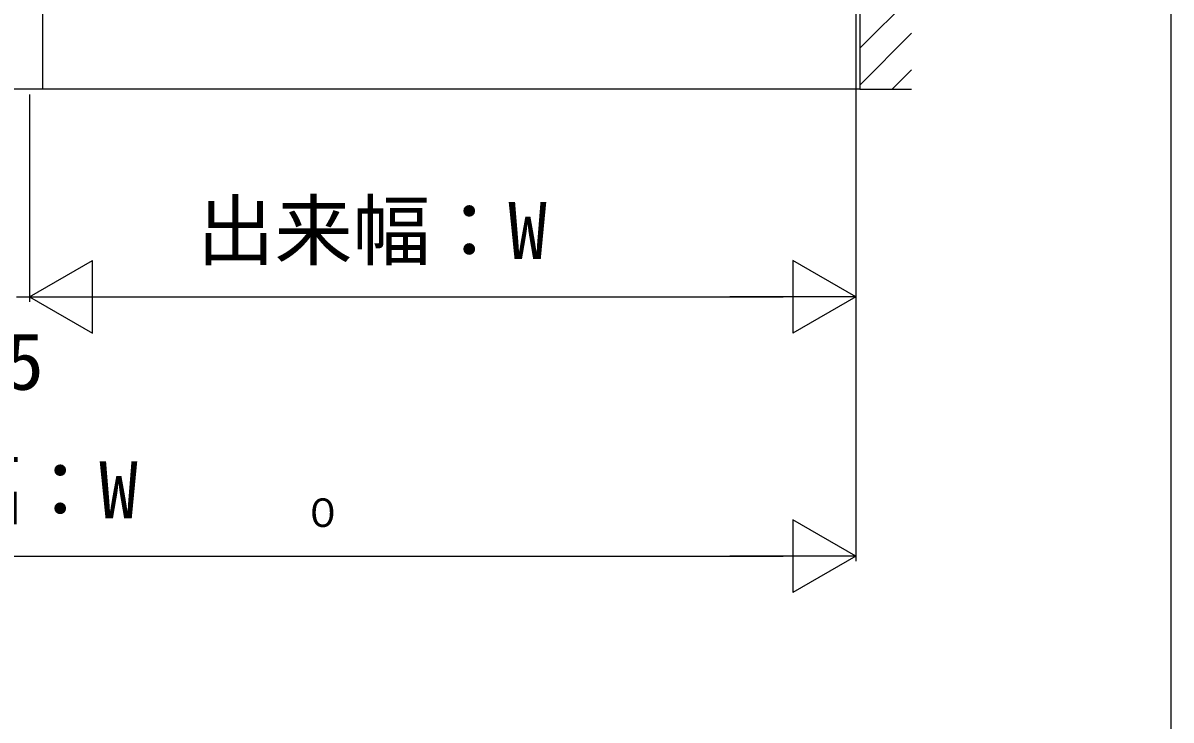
# Model space of a CAD drawing. Units: millimetres, scale not verified. Extents: x -875 to 875, y -1310 to 1300.
# Drawn here: x 653.8 to 875.1, y 378.4 to 512.8 of the extents above; entities that cross this region are included whole.
import ezdxf
from ezdxf.enums import TextEntityAlignment as Align

# ---------------------------------------------------------------- set-up
doc = ezdxf.new("R2010")
doc.units = ezdxf.units.MM
doc.header["$LTSCALE"] = 4
for name, color, linetype in [('0-6_YKK_A1', 4, 'Continuous'), ('0-7_YKK_D', 6, 'Continuous'), ('0-8_YKK_ZWAK', 7, 'Continuous')]:
    doc.layers.add(name, color=color, linetype=linetype)
doc.styles.add('ＭＳ ゴシック', font='')
doc.styles.get('ＭＳ ゴシック').set_extended_font_data('MS Gothic')

msp = doc.modelspace()

# ---------------------------------------------------------------- linework, layer by layer
at = {"layer": '0-6_YKK_A1'}
for p, q in [((815.1, 720.089), (815.1, 499.978)), ((815.1, 507.868), (825.1, 517.868)), ((657.6, 514.746), (657.6, 499.978)), ((815.1, 500.796), (825.1, 510.796)), ((821.352, 499.978), (825.1, 503.725)), ((815.1, 499.978), (480.173, 499.978)), ((815.1, 499.978), (825.1, 499.978))]:
    msp.add_line(p, q, dxfattribs=at)
at = {"layer": '0-7_YKK_D'}
for p, q in [((814.35, 525.228), (814.35, 408.978)), ((814.35, 525.228), (814.35, 458.978)), ((655.1, 498.978), (655.1, 458.978)), ((655.1, 498.978), (655.1, 458.978)), ((655.1, 459.978), (667.224, 466.978)), ((667.224, 452.978), (667.224, 466.978)), ((814.35, 459.978), (802.226, 466.978)), ((802.226, 466.978), (802.226, 452.978)), ((652.6, 459.978), (655.1, 459.978)), ((655.1, 459.978), (658.6, 459.978)), ((655.1, 459.978), (667.224, 452.978)), ((655.1, 459.978), (679.349, 459.978)), ((669.1, 459.978), (800.35, 459.978)), ((814.35, 459.978), (790.101, 459.978)), ((814.35, 459.978), (802.226, 452.978)), ((814.35, 409.978), (802.226, 416.978)), ((802.226, 416.978), (802.226, 402.978)), ((509.1, 409.978), (800.35, 409.978)), ((814.35, 409.978), (790.101, 409.978)), ((814.35, 409.978), (802.226, 402.978))]:
    msp.add_line(p, q, dxfattribs=at)
at = {"layer": '0-8_YKK_ZWAK'}
msp.add_lwpolyline([(-874.9, -1310), (875.1, -1310), (875.1, 1240)], dxfattribs=at)

# ---------------------------------------------------------------- texts
at = {"layer": '0-7_YKK_D', "style": 'ＭＳ ゴシック'}
for s, height, p in [('出来幅：W', 11, (687.339, 463.938)), ('25', 11, (642.941, 438.738)), ('総出来幅：W', 11, (593.51, 413.938)), ('０', 5.499, (707.885, 413.938))]:
    msp.add_text(s, height=height, dxfattribs=at).set_placement(p, align=Align.BOTTOM_LEFT)

doc.saveas('drawing.dxf')
